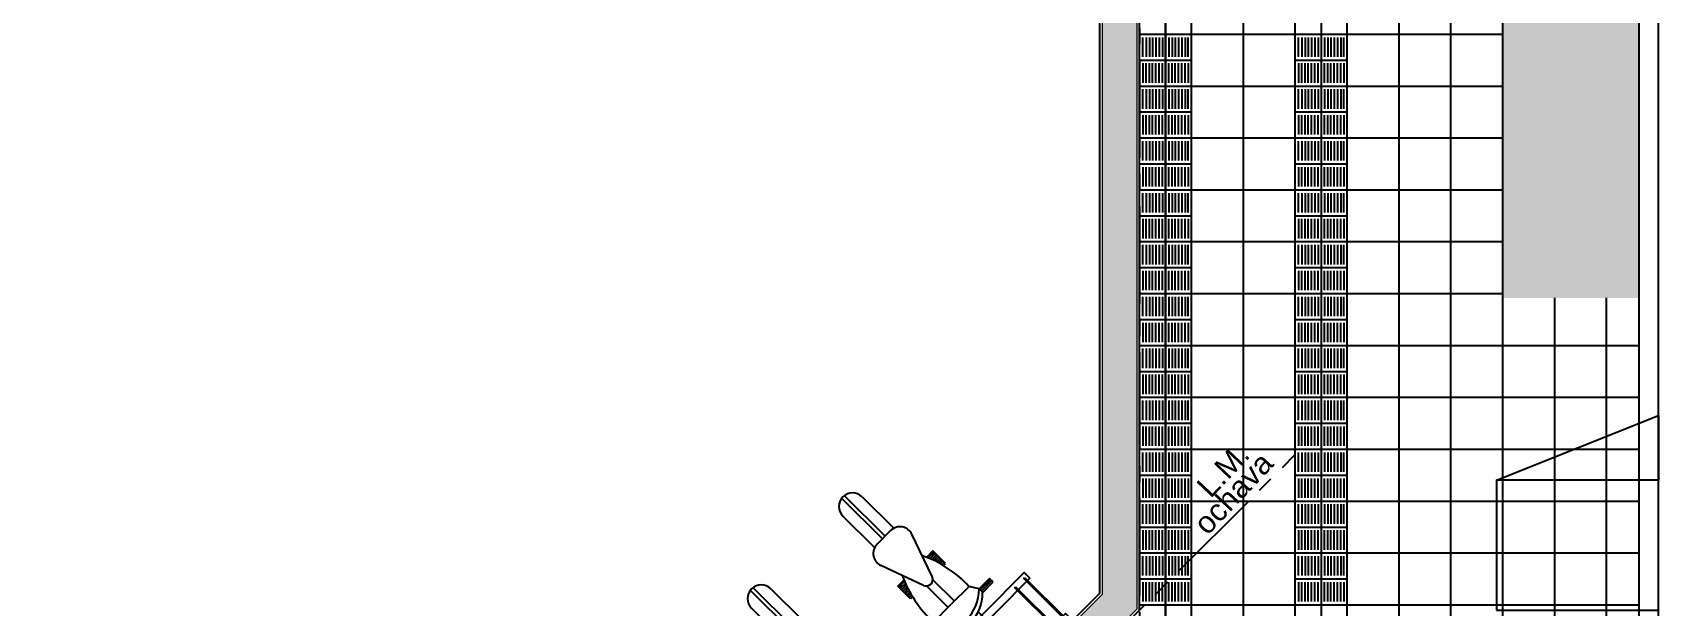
# Model space of a CAD drawing. Header units: inches. Extents: x -309 to 190, y -1585 to -1350.
# Drawn here: x -177.27 to -164.73, y -1415.14 to -1410.72 of the extents above; entities that cross this region are included whole.
import ezdxf
from ezdxf.lldxf.tags import DXFTag

# ---------------------------------------------------------------- set-up
doc = ezdxf.new("R2010")
doc.units = ezdxf.units.IN
doc.header["$MEASUREMENT"] = 0
doc.linetypes.add('CENTER2', pattern=[1.125, 0.75, -0.125, 0.125, -0.125])
doc.linetypes.add('HIDDEN', pattern=[0.375, 0.25, -0.125])
doc.layers.get('0').update_dxf_attribs({"color": 9, "linetype": 'CONTINUOUS'})
for name, color, linetype in [('02', 9, 'CONTINUOUS'), ('CIEGOS', 9, 'CONTINUOUS'), ('CO-EQUIPAMIENTO 2', 9, 'CONTINUOUS'), ('DET', 9, 'CONTINUOUS'), ('EQUIP', 9, 'CONTINUOUS'), ('lm', 9, 'HIDDEN'), ('NO VIDENTES', 9, 'CONTINUOUS'), ('PROY', 9, 'HIDDEN2'), ('REVOQUE', 9, 'CONTINUOUS'), ('V2', 9, 'CONTINUOUS')]:
    doc.layers.add(name, color=color, linetype=linetype)
doc.layers.add('MURO 27', color=9, linetype='CONTINUOUS', lineweight=9)
doc.styles.get("Standard").update_dxf_attribs({"font": 'arial.ttf'})
tags = doc.linetypes.add('HIDDEN2', pattern=[0.1875, 0.125, -0.0625]).pattern_tags.tags
tags[6:7] = [DXFTag(74, 4), DXFTag(75, 0), DXFTag(340, '0'), DXFTag(46, 1.0), DXFTag(50, 0.0), DXFTag(44, 0.0), DXFTag(45, 0.0)]
tags[4:5] = [DXFTag(74, 4), DXFTag(75, 0), DXFTag(340, '0'), DXFTag(46, 1.0), DXFTag(50, 0.0), DXFTag(44, 0.0), DXFTag(45, 0.0)]

# ---------------------------------------------------------------- blocks, each defined once
blk = doc.blocks.new('sdf')
for points in [[(0, 5.15), (0, 0), (0.063, 0), (0.063, 5.15)], [(0.45, 5.15), (0.45, 0), (0.513, 0), (0.513, 5.15)]]:
    blk.add_lwpolyline(points, close=True)
for points in [[(0.0315, 5.125), (0.4815, 5.125), (0.4815, 5.135), (0.0315, 5.135), (0.0315, 5.125)], [(0.0315, 5.025), (0.4815, 5.025), (0.4815, 5.035), (0.0315, 5.035), (0.0315, 5.025)], [(0.0315, 4.625), (0.4815, 4.625), (0.4815, 4.635), (0.0315, 4.635), (0.0315, 4.625)], [(0.0315, 4.525), (0.4815, 4.525), (0.4815, 4.535), (0.0315, 4.535), (0.0315, 4.525)], [(0.0315, 4.125), (0.4815, 4.125), (0.4815, 4.135), (0.0315, 4.135), (0.0315, 4.125)], [(0.0315, 4.025), (0.4815, 4.025), (0.4815, 4.035), (0.0315, 4.035), (0.0315, 4.025)], [(0.0315, 3.625), (0.4815, 3.625), (0.4815, 3.635), (0.0315, 3.635), (0.0315, 3.625)], [(0.0315, 3.525), (0.4815, 3.525), (0.4815, 3.535), (0.0315, 3.535), (0.0315, 3.525)], [(0.0315, 3.125), (0.4815, 3.125), (0.4815, 3.135), (0.0315, 3.135), (0.0315, 3.125)], [(0.0315, 3.025), (0.4815, 3.025), (0.4815, 3.035), (0.0315, 3.035), (0.0315, 3.025)], [(0.0315, 2.625), (0.4815, 2.625), (0.4815, 2.635), (0.0315, 2.635), (0.0315, 2.625)], [(0.0315, 2.525), (0.4815, 2.525), (0.4815, 2.535), (0.0315, 2.535), (0.0315, 2.525)], [(0.0315, 2.125), (0.4815, 2.125), (0.4815, 2.135), (0.0315, 2.135), (0.0315, 2.125)], [(0.0315, 2.025), (0.4815, 2.025), (0.4815, 2.035), (0.0315, 2.035), (0.0315, 2.025)], [(0.0315, 1.625), (0.4815, 1.625), (0.4815, 1.635), (0.0315, 1.635), (0.0315, 1.625)], [(0.0315, 1.525), (0.4815, 1.525), (0.4815, 1.535), (0.0315, 1.535), (0.0315, 1.525)], [(0.0315, 1.125), (0.4815, 1.125), (0.4815, 1.135), (0.0315, 1.135), (0.0315, 1.125)], [(0.0315, 1.025), (0.4815, 1.025), (0.4815, 1.035), (0.0315, 1.035), (0.0315, 1.025)], [(0.0315, 0.625), (0.4815, 0.625), (0.4815, 0.635), (0.0315, 0.635), (0.0315, 0.625)], [(0.0315, 0.525), (0.4815, 0.525), (0.4815, 0.535), (0.0315, 0.535), (0.0315, 0.525)], [(0.0315, 0.125), (0.4815, 0.125), (0.4815, 0.135), (0.0315, 0.135), (0.0315, 0.125)], [(0.0315, 0.025), (0.4815, 0.025), (0.4815, 0.035), (0.0315, 0.035), (0.0315, 0.025)]]:
    blk.add_lwpolyline(points)
blk = doc.blocks.new('Z$W@#21408')
for p, q in [((0.738, -0.23), (0.738, 0.163)), ((0.766, -0.23), (0.766, 0.163)), ((0.647, -0.247), (0.647, 0.058)), ((0.857, -0.247), (0.857, 0.058)), ((0.402, -0.327), (0.402, -0.366)), ((0.517, -0.327), (0.402, -0.327)), ((0.517, -0.341), (0.402, -0.341)), ((0.517, -0.355), (0.402, -0.355)), ((0.402, -0.366), (0.517, -0.366)), ((0.517, -0.327), (0.517, -0.366)), ((0.517, -0.366), (0.557, -0.435)), ((0.986, -0.366), (0.947, -0.435)), ((0.986, -0.327), (1.102, -0.327)), ((0.986, -0.327), (0.986, -0.366)), ((0.986, -0.341), (1.102, -0.341)), ((0.986, -0.355), (1.102, -0.355)), ((1.102, -0.366), (0.986, -0.366)), ((1.102, -0.327), (1.102, -0.366)), ((0.557, -0.435), (0.752, -0.435)), ((0.718, -0.671), (0.718, -0.435)), ((0.947, -0.435), (0.752, -0.435)), ((0.786, -0.671), (0.786, -0.435)), ((0.582, -0.688), (0.56, -0.688)), ((0.56, -0.688), (0.56, -0.826)), ((0.585, -0.702), (0.56, -0.702)), ((0.589, -0.716), (0.56, -0.716)), ((0.593, -0.73), (0.56, -0.73)), ((0.597, -0.744), (0.56, -0.744)), ((0.704, -0.691), (0.582, -1.031)), ((0.8, -0.691), (0.922, -1.031)), ((0.906, -0.744), (0.944, -0.744)), ((0.911, -0.73), (0.944, -0.73)), ((0.915, -0.716), (0.944, -0.716)), ((0.918, -0.702), (0.944, -0.702)), ((0.922, -0.688), (0.944, -0.688)), ((0.944, -0.688), (0.944, -0.826)), ((0.602, -0.758), (0.56, -0.758)), ((0.607, -0.772), (0.56, -0.772)), ((0.612, -0.786), (0.56, -0.786)), ((0.617, -0.8), (0.56, -0.8)), ((0.623, -0.814), (0.56, -0.814)), ((0.56, -0.826), (0.627, -0.826)), ((0.944, -0.826), (0.876, -0.826)), ((0.881, -0.814), (0.944, -0.814)), ((0.887, -0.8), (0.944, -0.8)), ((0.892, -0.786), (0.944, -0.786)), ((0.897, -0.772), (0.944, -0.772)), ((0.902, -0.758), (0.944, -0.758)), ((0.647, -1.507), (0.647, -1.167)), ((0.678, -1.167), (0.826, -1.167)), ((0.738, -1.167), (0.738, -1.612)), ((0.766, -1.167), (0.766, -1.612)), ((0.857, -1.507), (0.857, -1.167))]:
    blk.add_line(p, q)
for centre, radius, start, end in [((0.752, 0.058), 0.105, 0, 180), ((0.752, -0.562), 0.332, 45, 135), ((0.752, -0.601), 0.332, 45, 135), ((1.462, -0.474), 0.905, 177.5757, 205.3205), ((0.042, -0.474), 0.905, 334.6795, 2.4243), ((0.752, -0.708), 0.0508, 19.7302, 160.2698), ((0.678, -1.065), 0.102, 160.2698, 270), ((0.826, -1.065), 0.102, 270, 19.7302), ((0.752, -1.507), 0.105, 180, 0)]:
    blk.add_arc(centre, radius, start, end)

msp = doc.modelspace()

# ---------------------------------------------------------------- hatches: boundary and pattern name
at = {"layer": 'DET'}
h = msp.add_hatch(dxfattribs=at)
h.set_pattern_fill('AR-CONC', color=256, scale=0.04, style=0)
h.set_pattern_definition([(50, (-11.26744, -1582.76688), (0.28690407, -0.02510085), [0.03, -0.33]), (355, (-11.26744, -1582.76688), (-0.05550053, 0.30087685), [0.024, -0.264]), (100.45144, (-11.24353, -1582.76897), (0.23140354, 0.275776), [0.02549608, -0.28045684]), (46.1842, (-11.26744, -1582.68688), (0.42689653, -0.0662077), [0.045, -0.495]), (96.63564, (-11.23186, -1582.6924), (0.3738648, 0.38964744), [0.0382441, -0.4206855]), (351.18416, (-11.26744, -1582.6869), (0.3738648, 0.3896474), [0.036, -0.396]), (21, (-11.22744, -1582.70688), (0.23876282, -0.16104756), [0.03, -0.33]), (326, (-11.22744, -1582.70688), (0.09732613, 0.29006), [0.024, -0.264]), (71.45144, (-11.20754, -1582.7203), (0.33608895, 0.12901246), [0.02549608, -0.28045684]), (37.5, (-11.26744, -1582.76688), (0.00486394, 0.13315754), [0, -0.2608, 0, -0.268, 0, -0.265]), (7.5, (-11.26744, -1582.76688), (0.105227815, 0.157764685), [0, -0.1528, 0, -0.2548, 0, -0.101]), (327.5, (-11.35664, -1582.76688), (0.213528974, -0.00902195), [0, -0.1, 0, -0.312, 0, -0.414]), (317.5, (-11.39664, -1582.76688), (0.23327447, 0.040042), [0, -0.13, 0, -0.2072, 0, -0.294])])
h.paths.add_polyline_path([(-165.932, -1399.928), (-165.932, -1412.762), (-164.882, -1412.762), (-164.882, -1399.928)])
at = {"layer": 'MURO 27'}
h = msp.add_hatch(color=256, dxfattribs=at)
h.paths.add_polyline_path([(-181.102, -1382.589), (-172.966, -1385.05), (-169.022, -1390.365), (-169.022, -1399.02), (-168.752, -1399.02), (-168.752, -1390.275), (-172.803, -1384.817), (-181.289, -1382.251), (-181.372, -1382.525), (-181.372, -1384.842), (-184.212, -1384.842), (-184.212, -1385.112), (-181.102, -1385.112)])
h.paths.add_polyline_path([(-168.752, -1404.06), (-169.022, -1404.06), (-169.022, -1412.648), (-169.022, -1414.984), (-169.022, -1415.048), (-173.092, -1419.118), (-176.512, -1419.118), (-176.512, -1419.388), (-172.98, -1419.388), (-168.752, -1415.16)])

# ---------------------------------------------------------------- linework, layer by layer
at = {"layer": '02'}
msp.add_lwpolyline([(-164.732, -1413.668), (-164.732, -1414.168), (-165.982, -1414.168), (-164.732, -1413.668)], dxfattribs=at)
msp.add_lwpolyline([(-165.982, -1415.168), (-164.732, -1415.168), (-164.732, -1414.168), (-165.982, -1414.168)], close=True, dxfattribs=at)
at = {"layer": 'CIEGOS'}
for points in [[(-167.132, -1415.832), (-167.132, -1389.739)], [(-167.532, -1415.666), (-167.532, -1389.871)], [(-168.332, -1415.334), (-168.332, -1390.136)], [(-168.732, -1415.168), (-168.732, -1390.269)]]:
    msp.add_lwpolyline(points, dxfattribs=at)
at = {"layer": 'DET'}
for points in [[(-165.932, -1416.329), (-165.932, -1389.343)], [(-166.332, -1416.163), (-166.332, -1389.475)], [(-166.732, -1415.998), (-166.732, -1389.607)], [(-167.332, -1389.805), (-167.332, -1415.749)], [(-167.932, -1415.5), (-167.932, -1390.004)], [(-168.532, -1390.202), (-168.532, -1415.251)], [(-168.532, -1415.251), (-168.532, -1390.269)], [(-168.732, -1410.728), (-165.932, -1410.728)], [(-168.732, -1410.928), (-168.332, -1410.928)], [(-167.532, -1410.928), (-167.132, -1410.928)], [(-168.732, -1411.128), (-165.932, -1411.128)], [(-168.732, -1411.328), (-168.332, -1411.328)], [(-167.532, -1411.328), (-167.132, -1411.328)], [(-168.732, -1411.528), (-165.932, -1411.528)], [(-168.732, -1411.728), (-168.332, -1411.728)], [(-167.532, -1411.728), (-167.132, -1411.728)], [(-168.732, -1411.928), (-165.932, -1411.928)], [(-168.732, -1412.128), (-168.332, -1412.128)], [(-167.532, -1412.128), (-167.132, -1412.128)], [(-168.732, -1412.328), (-165.932, -1412.328)], [(-168.732, -1412.528), (-168.332, -1412.528)], [(-167.532, -1412.528), (-167.132, -1412.528)], [(-168.732, -1412.728), (-165.932, -1412.728)], [(-165.532, -1416.495), (-165.532, -1412.762)], [(-165.132, -1416.661), (-165.132, -1412.762)], [(-168.732, -1412.928), (-168.332, -1412.928)], [(-167.532, -1412.928), (-167.132, -1412.928)], [(-168.732, -1413.128), (-164.882, -1413.128)], [(-168.732, -1413.328), (-168.332, -1413.328)], [(-167.532, -1413.328), (-167.132, -1413.328)], [(-168.732, -1413.528), (-164.882, -1413.528)], [(-168.732, -1413.728), (-168.332, -1413.728)], [(-167.532, -1413.728), (-167.132, -1413.728)], [(-168.732, -1413.928), (-164.882, -1413.928)], [(-168.732, -1414.128), (-168.332, -1414.128)], [(-167.532, -1414.128), (-167.132, -1414.128)], [(-168.732, -1414.328), (-164.882, -1414.328)], [(-168.732, -1414.528), (-168.332, -1414.528)], [(-167.532, -1414.528), (-167.132, -1414.528)], [(-168.732, -1414.728), (-164.882, -1414.728)], [(-168.732, -1414.928), (-168.332, -1414.928)], [(-167.532, -1414.928), (-167.132, -1414.928)], [(-168.732, -1415.128), (-164.882, -1415.128)]]:
    msp.add_lwpolyline(points, dxfattribs=at)
at = {"layer": 'lm', "linetype": 'CENTER2'}
for p, q in [((-168.732, -1388.431), (-168.732, -1417.014)), ((-168.732, -1388.431), (-168.732, -1417.014)), ((-173.995, -1420.432), (-167.538, -1413.975)), ((-173.995, -1420.432), (-167.538, -1413.975))]:
    msp.add_line(p, q, dxfattribs=at)
at = {"layer": 'MURO 27'}
msp.add_lwpolyline([(-168.752, -1404.06), (-169.022, -1404.06), (-169.022, -1412.648), (-169.022, -1414.984), (-169.022, -1415.048), (-173.092, -1419.118), (-176.512, -1419.118), (-176.512, -1419.388), (-172.98, -1419.388), (-168.752, -1415.16)], close=True, dxfattribs=at)
at = {"layer": 'NO VIDENTES'}
for p, q in [((-168.707, -1410.903), (-168.707, -1410.753)), ((-168.682, -1410.753), (-168.682, -1410.903)), ((-168.657, -1410.753), (-168.657, -1410.903)), ((-168.632, -1410.753), (-168.632, -1410.903)), ((-168.607, -1410.753), (-168.607, -1410.903)), ((-168.582, -1410.753), (-168.582, -1410.903)), ((-168.557, -1410.753), (-168.557, -1410.903)), ((-168.507, -1410.753), (-168.507, -1410.903)), ((-168.482, -1410.753), (-168.482, -1410.903)), ((-168.457, -1410.753), (-168.457, -1410.903)), ((-168.432, -1410.753), (-168.432, -1410.903)), ((-168.407, -1410.753), (-168.407, -1410.903)), ((-168.382, -1410.753), (-168.382, -1410.903)), ((-168.357, -1410.903), (-168.357, -1410.753)), ((-167.507, -1410.903), (-167.507, -1410.753)), ((-167.482, -1410.753), (-167.482, -1410.903)), ((-167.457, -1410.753), (-167.457, -1410.903)), ((-167.432, -1410.753), (-167.432, -1410.903)), ((-167.407, -1410.753), (-167.407, -1410.903)), ((-167.382, -1410.753), (-167.382, -1410.903)), ((-167.357, -1410.753), (-167.357, -1410.903)), ((-167.307, -1410.753), (-167.307, -1410.903)), ((-167.282, -1410.753), (-167.282, -1410.903)), ((-167.257, -1410.753), (-167.257, -1410.903)), ((-167.232, -1410.753), (-167.232, -1410.903)), ((-167.207, -1410.753), (-167.207, -1410.903)), ((-167.182, -1410.753), (-167.182, -1410.903)), ((-167.157, -1410.903), (-167.157, -1410.753)), ((-168.707, -1410.953), (-168.707, -1411.103)), ((-168.682, -1411.103), (-168.682, -1410.953)), ((-168.657, -1411.103), (-168.657, -1410.953)), ((-168.632, -1411.103), (-168.632, -1410.953)), ((-168.607, -1411.103), (-168.607, -1410.953)), ((-168.582, -1411.103), (-168.582, -1410.953)), ((-168.557, -1411.103), (-168.557, -1410.953)), ((-168.507, -1411.103), (-168.507, -1410.953)), ((-168.482, -1411.103), (-168.482, -1410.953)), ((-168.457, -1411.103), (-168.457, -1410.953)), ((-168.432, -1411.103), (-168.432, -1410.953)), ((-168.407, -1411.103), (-168.407, -1410.953)), ((-168.382, -1411.103), (-168.382, -1410.953)), ((-168.357, -1410.953), (-168.357, -1411.103)), ((-167.507, -1410.953), (-167.507, -1411.103)), ((-167.482, -1411.103), (-167.482, -1410.953)), ((-167.457, -1411.103), (-167.457, -1410.953)), ((-167.432, -1411.103), (-167.432, -1410.953)), ((-167.407, -1411.103), (-167.407, -1410.953)), ((-167.382, -1411.103), (-167.382, -1410.953)), ((-167.357, -1411.103), (-167.357, -1410.953)), ((-167.307, -1411.103), (-167.307, -1410.953)), ((-167.282, -1411.103), (-167.282, -1410.953)), ((-167.257, -1411.103), (-167.257, -1410.953)), ((-167.232, -1411.103), (-167.232, -1410.953)), ((-167.207, -1411.103), (-167.207, -1410.953)), ((-167.182, -1411.103), (-167.182, -1410.953)), ((-167.157, -1410.953), (-167.157, -1411.103)), ((-168.707, -1411.303), (-168.707, -1411.153)), ((-168.682, -1411.153), (-168.682, -1411.303)), ((-168.657, -1411.153), (-168.657, -1411.303)), ((-168.632, -1411.153), (-168.632, -1411.303)), ((-168.607, -1411.153), (-168.607, -1411.303)), ((-168.582, -1411.153), (-168.582, -1411.303)), ((-168.557, -1411.153), (-168.557, -1411.303)), ((-168.507, -1411.153), (-168.507, -1411.303)), ((-168.482, -1411.153), (-168.482, -1411.303)), ((-168.457, -1411.153), (-168.457, -1411.303)), ((-168.432, -1411.153), (-168.432, -1411.303)), ((-168.407, -1411.153), (-168.407, -1411.303)), ((-168.382, -1411.153), (-168.382, -1411.303)), ((-168.357, -1411.303), (-168.357, -1411.153)), ((-167.507, -1411.303), (-167.507, -1411.153)), ((-167.482, -1411.153), (-167.482, -1411.303)), ((-167.457, -1411.153), (-167.457, -1411.303)), ((-167.432, -1411.153), (-167.432, -1411.303)), ((-167.407, -1411.153), (-167.407, -1411.303)), ((-167.382, -1411.153), (-167.382, -1411.303)), ((-167.357, -1411.153), (-167.357, -1411.303)), ((-167.307, -1411.153), (-167.307, -1411.303)), ((-167.282, -1411.153), (-167.282, -1411.303)), ((-167.257, -1411.153), (-167.257, -1411.303)), ((-167.232, -1411.153), (-167.232, -1411.303)), ((-167.207, -1411.153), (-167.207, -1411.303)), ((-167.182, -1411.153), (-167.182, -1411.303)), ((-167.157, -1411.303), (-167.157, -1411.153)), ((-168.707, -1411.353), (-168.707, -1411.503)), ((-168.682, -1411.503), (-168.682, -1411.353)), ((-168.657, -1411.503), (-168.657, -1411.353)), ((-168.632, -1411.503), (-168.632, -1411.353)), ((-168.607, -1411.503), (-168.607, -1411.353)), ((-168.582, -1411.503), (-168.582, -1411.353)), ((-168.557, -1411.503), (-168.557, -1411.353)), ((-168.507, -1411.503), (-168.507, -1411.353)), ((-168.482, -1411.503), (-168.482, -1411.353)), ((-168.457, -1411.503), (-168.457, -1411.353)), ((-168.432, -1411.503), (-168.432, -1411.353)), ((-168.407, -1411.503), (-168.407, -1411.353)), ((-168.382, -1411.503), (-168.382, -1411.353)), ((-168.357, -1411.353), (-168.357, -1411.503)), ((-167.507, -1411.353), (-167.507, -1411.503)), ((-167.482, -1411.503), (-167.482, -1411.353)), ((-167.457, -1411.503), (-167.457, -1411.353)), ((-167.432, -1411.503), (-167.432, -1411.353)), ((-167.407, -1411.503), (-167.407, -1411.353)), ((-167.382, -1411.503), (-167.382, -1411.353)), ((-167.357, -1411.503), (-167.357, -1411.353)), ((-167.307, -1411.503), (-167.307, -1411.353)), ((-167.282, -1411.503), (-167.282, -1411.353)), ((-167.257, -1411.503), (-167.257, -1411.353)), ((-167.232, -1411.503), (-167.232, -1411.353)), ((-167.207, -1411.503), (-167.207, -1411.353)), ((-167.182, -1411.503), (-167.182, -1411.353)), ((-167.157, -1411.353), (-167.157, -1411.503)), ((-168.707, -1411.703), (-168.707, -1411.553)), ((-168.682, -1411.553), (-168.682, -1411.703)), ((-168.657, -1411.553), (-168.657, -1411.703)), ((-168.632, -1411.553), (-168.632, -1411.703)), ((-168.607, -1411.553), (-168.607, -1411.703)), ((-168.582, -1411.553), (-168.582, -1411.703)), ((-168.557, -1411.553), (-168.557, -1411.703)), ((-168.507, -1411.553), (-168.507, -1411.703)), ((-168.482, -1411.553), (-168.482, -1411.703)), ((-168.457, -1411.553), (-168.457, -1411.703)), ((-168.432, -1411.553), (-168.432, -1411.703)), ((-168.407, -1411.553), (-168.407, -1411.703)), ((-168.382, -1411.553), (-168.382, -1411.703)), ((-168.357, -1411.703), (-168.357, -1411.553)), ((-167.507, -1411.703), (-167.507, -1411.553)), ((-167.482, -1411.553), (-167.482, -1411.703)), ((-167.457, -1411.553), (-167.457, -1411.703)), ((-167.432, -1411.553), (-167.432, -1411.703)), ((-167.407, -1411.553), (-167.407, -1411.703)), ((-167.382, -1411.553), (-167.382, -1411.703)), ((-167.357, -1411.553), (-167.357, -1411.703)), ((-167.307, -1411.553), (-167.307, -1411.703)), ((-167.282, -1411.553), (-167.282, -1411.703)), ((-167.257, -1411.553), (-167.257, -1411.703)), ((-167.232, -1411.553), (-167.232, -1411.703)), ((-167.207, -1411.553), (-167.207, -1411.703)), ((-167.182, -1411.553), (-167.182, -1411.703)), ((-167.157, -1411.703), (-167.157, -1411.553)), ((-168.707, -1411.753), (-168.707, -1411.903)), ((-168.682, -1411.903), (-168.682, -1411.753)), ((-168.657, -1411.903), (-168.657, -1411.753)), ((-168.632, -1411.903), (-168.632, -1411.753)), ((-168.607, -1411.903), (-168.607, -1411.753)), ((-168.582, -1411.903), (-168.582, -1411.753)), ((-168.557, -1411.903), (-168.557, -1411.753)), ((-168.507, -1411.903), (-168.507, -1411.753)), ((-168.482, -1411.903), (-168.482, -1411.753)), ((-168.457, -1411.903), (-168.457, -1411.753)), ((-168.432, -1411.903), (-168.432, -1411.753)), ((-168.407, -1411.903), (-168.407, -1411.753)), ((-168.382, -1411.903), (-168.382, -1411.753)), ((-168.357, -1411.753), (-168.357, -1411.903)), ((-167.507, -1411.753), (-167.507, -1411.903)), ((-167.482, -1411.903), (-167.482, -1411.753)), ((-167.457, -1411.903), (-167.457, -1411.753)), ((-167.432, -1411.903), (-167.432, -1411.753)), ((-167.407, -1411.903), (-167.407, -1411.753)), ((-167.382, -1411.903), (-167.382, -1411.753)), ((-167.357, -1411.903), (-167.357, -1411.753)), ((-167.307, -1411.903), (-167.307, -1411.753)), ((-167.282, -1411.903), (-167.282, -1411.753)), ((-167.257, -1411.903), (-167.257, -1411.753)), ((-167.232, -1411.903), (-167.232, -1411.753)), ((-167.207, -1411.903), (-167.207, -1411.753)), ((-167.182, -1411.903), (-167.182, -1411.753)), ((-167.157, -1411.753), (-167.157, -1411.903)), ((-168.707, -1412.103), (-168.707, -1411.953)), ((-168.682, -1411.953), (-168.682, -1412.103)), ((-168.657, -1411.953), (-168.657, -1412.103)), ((-168.632, -1411.953), (-168.632, -1412.103)), ((-168.607, -1411.953), (-168.607, -1412.103)), ((-168.582, -1411.953), (-168.582, -1412.103)), ((-168.557, -1411.953), (-168.557, -1412.103)), ((-168.507, -1411.953), (-168.507, -1412.103)), ((-168.482, -1411.953), (-168.482, -1412.103)), ((-168.457, -1411.953), (-168.457, -1412.103)), ((-168.432, -1411.953), (-168.432, -1412.103)), ((-168.407, -1411.953), (-168.407, -1412.103)), ((-168.382, -1411.953), (-168.382, -1412.103)), ((-168.357, -1412.103), (-168.357, -1411.953)), ((-167.507, -1412.103), (-167.507, -1411.953)), ((-167.482, -1411.953), (-167.482, -1412.103)), ((-167.457, -1411.953), (-167.457, -1412.103)), ((-167.432, -1411.953), (-167.432, -1412.103)), ((-167.407, -1411.953), (-167.407, -1412.103)), ((-167.382, -1411.953), (-167.382, -1412.103)), ((-167.357, -1411.953), (-167.357, -1412.103)), ((-167.307, -1411.953), (-167.307, -1412.103)), ((-167.282, -1411.953), (-167.282, -1412.103)), ((-167.257, -1411.953), (-167.257, -1412.103)), ((-167.232, -1411.953), (-167.232, -1412.103)), ((-167.207, -1411.953), (-167.207, -1412.103)), ((-167.182, -1411.953), (-167.182, -1412.103)), ((-167.157, -1412.103), (-167.157, -1411.953)), ((-168.707, -1412.153), (-168.707, -1412.303)), ((-168.682, -1412.303), (-168.682, -1412.153)), ((-168.657, -1412.303), (-168.657, -1412.153)), ((-168.632, -1412.303), (-168.632, -1412.153)), ((-168.607, -1412.303), (-168.607, -1412.153)), ((-168.582, -1412.303), (-168.582, -1412.153)), ((-168.557, -1412.303), (-168.557, -1412.153)), ((-168.507, -1412.303), (-168.507, -1412.153)), ((-168.482, -1412.303), (-168.482, -1412.153)), ((-168.457, -1412.303), (-168.457, -1412.153)), ((-168.432, -1412.303), (-168.432, -1412.153)), ((-168.407, -1412.303), (-168.407, -1412.153)), ((-168.382, -1412.303), (-168.382, -1412.153)), ((-168.357, -1412.153), (-168.357, -1412.303)), ((-167.507, -1412.153), (-167.507, -1412.303)), ((-167.482, -1412.303), (-167.482, -1412.153)), ((-167.457, -1412.303), (-167.457, -1412.153)), ((-167.432, -1412.303), (-167.432, -1412.153)), ((-167.407, -1412.303), (-167.407, -1412.153)), ((-167.382, -1412.303), (-167.382, -1412.153)), ((-167.357, -1412.303), (-167.357, -1412.153)), ((-167.307, -1412.303), (-167.307, -1412.153)), ((-167.282, -1412.303), (-167.282, -1412.153)), ((-167.257, -1412.303), (-167.257, -1412.153)), ((-167.232, -1412.303), (-167.232, -1412.153)), ((-167.207, -1412.303), (-167.207, -1412.153)), ((-167.182, -1412.303), (-167.182, -1412.153)), ((-167.157, -1412.153), (-167.157, -1412.303)), ((-168.707, -1412.503), (-168.707, -1412.353)), ((-168.682, -1412.353), (-168.682, -1412.503)), ((-168.657, -1412.353), (-168.657, -1412.503)), ((-168.632, -1412.353), (-168.632, -1412.503)), ((-168.607, -1412.353), (-168.607, -1412.503)), ((-168.582, -1412.353), (-168.582, -1412.503)), ((-168.557, -1412.353), (-168.557, -1412.503)), ((-168.507, -1412.353), (-168.507, -1412.503)), ((-168.482, -1412.353), (-168.482, -1412.503)), ((-168.457, -1412.353), (-168.457, -1412.503)), ((-168.432, -1412.353), (-168.432, -1412.503)), ((-168.407, -1412.353), (-168.407, -1412.503)), ((-168.382, -1412.353), (-168.382, -1412.503)), ((-168.357, -1412.503), (-168.357, -1412.353)), ((-167.507, -1412.503), (-167.507, -1412.353)), ((-167.482, -1412.353), (-167.482, -1412.503)), ((-167.457, -1412.353), (-167.457, -1412.503)), ((-167.432, -1412.353), (-167.432, -1412.503)), ((-167.407, -1412.353), (-167.407, -1412.503)), ((-167.382, -1412.353), (-167.382, -1412.503)), ((-167.357, -1412.353), (-167.357, -1412.503)), ((-167.307, -1412.353), (-167.307, -1412.503)), ((-167.282, -1412.353), (-167.282, -1412.503)), ((-167.257, -1412.353), (-167.257, -1412.503)), ((-167.232, -1412.353), (-167.232, -1412.503)), ((-167.207, -1412.353), (-167.207, -1412.503)), ((-167.182, -1412.353), (-167.182, -1412.503)), ((-167.157, -1412.503), (-167.157, -1412.353)), ((-168.707, -1412.553), (-168.707, -1412.703)), ((-168.682, -1412.703), (-168.682, -1412.553)), ((-168.657, -1412.703), (-168.657, -1412.553)), ((-168.632, -1412.703), (-168.632, -1412.553)), ((-168.607, -1412.703), (-168.607, -1412.553)), ((-168.582, -1412.703), (-168.582, -1412.553)), ((-168.557, -1412.703), (-168.557, -1412.553)), ((-168.507, -1412.703), (-168.507, -1412.553)), ((-168.482, -1412.703), (-168.482, -1412.553)), ((-168.457, -1412.703), (-168.457, -1412.553)), ((-168.432, -1412.703), (-168.432, -1412.553)), ((-168.407, -1412.703), (-168.407, -1412.553)), ((-168.382, -1412.703), (-168.382, -1412.553)), ((-168.357, -1412.553), (-168.357, -1412.703)), ((-167.507, -1412.553), (-167.507, -1412.703)), ((-167.482, -1412.703), (-167.482, -1412.553)), ((-167.457, -1412.703), (-167.457, -1412.553)), ((-167.432, -1412.703), (-167.432, -1412.553)), ((-167.407, -1412.703), (-167.407, -1412.553)), ((-167.382, -1412.703), (-167.382, -1412.553)), ((-167.357, -1412.703), (-167.357, -1412.553)), ((-167.307, -1412.703), (-167.307, -1412.553)), ((-167.282, -1412.703), (-167.282, -1412.553)), ((-167.257, -1412.703), (-167.257, -1412.553)), ((-167.232, -1412.703), (-167.232, -1412.553)), ((-167.207, -1412.703), (-167.207, -1412.553)), ((-167.182, -1412.703), (-167.182, -1412.553)), ((-167.157, -1412.553), (-167.157, -1412.703)), ((-168.707, -1412.903), (-168.707, -1412.753)), ((-168.682, -1412.753), (-168.682, -1412.903)), ((-168.657, -1412.753), (-168.657, -1412.903)), ((-168.632, -1412.753), (-168.632, -1412.903)), ((-168.607, -1412.753), (-168.607, -1412.903)), ((-168.582, -1412.753), (-168.582, -1412.903)), ((-168.557, -1412.753), (-168.557, -1412.903)), ((-168.507, -1412.753), (-168.507, -1412.903)), ((-168.482, -1412.753), (-168.482, -1412.903)), ((-168.457, -1412.753), (-168.457, -1412.903)), ((-168.432, -1412.753), (-168.432, -1412.903)), ((-168.407, -1412.753), (-168.407, -1412.903)), ((-168.382, -1412.753), (-168.382, -1412.903)), ((-168.357, -1412.903), (-168.357, -1412.753)), ((-167.507, -1412.903), (-167.507, -1412.753)), ((-167.482, -1412.753), (-167.482, -1412.903)), ((-167.457, -1412.753), (-167.457, -1412.903)), ((-167.432, -1412.753), (-167.432, -1412.903)), ((-167.407, -1412.753), (-167.407, -1412.903)), ((-167.382, -1412.753), (-167.382, -1412.903)), ((-167.357, -1412.753), (-167.357, -1412.903)), ((-167.307, -1412.753), (-167.307, -1412.903)), ((-167.282, -1412.753), (-167.282, -1412.903)), ((-167.257, -1412.753), (-167.257, -1412.903)), ((-167.232, -1412.753), (-167.232, -1412.903)), ((-167.207, -1412.753), (-167.207, -1412.903)), ((-167.182, -1412.753), (-167.182, -1412.903)), ((-167.157, -1412.903), (-167.157, -1412.753)), ((-168.707, -1412.953), (-168.707, -1413.103)), ((-168.682, -1413.103), (-168.682, -1412.953)), ((-168.657, -1413.103), (-168.657, -1412.953)), ((-168.632, -1413.103), (-168.632, -1412.953)), ((-168.607, -1413.103), (-168.607, -1412.953)), ((-168.582, -1413.103), (-168.582, -1412.953)), ((-168.557, -1413.103), (-168.557, -1412.953)), ((-168.507, -1413.103), (-168.507, -1412.953)), ((-168.482, -1413.103), (-168.482, -1412.953)), ((-168.457, -1413.103), (-168.457, -1412.953)), ((-168.432, -1413.103), (-168.432, -1412.953)), ((-168.407, -1413.103), (-168.407, -1412.953)), ((-168.382, -1413.103), (-168.382, -1412.953)), ((-168.357, -1412.953), (-168.357, -1413.103)), ((-167.507, -1412.953), (-167.507, -1413.103)), ((-167.482, -1413.103), (-167.482, -1412.953)), ((-167.457, -1413.103), (-167.457, -1412.953)), ((-167.432, -1413.103), (-167.432, -1412.953)), ((-167.407, -1413.103), (-167.407, -1412.953)), ((-167.382, -1413.103), (-167.382, -1412.953)), ((-167.357, -1413.103), (-167.357, -1412.953)), ((-167.307, -1413.103), (-167.307, -1412.953)), ((-167.282, -1413.103), (-167.282, -1412.953)), ((-167.257, -1413.103), (-167.257, -1412.953)), ((-167.232, -1413.103), (-167.232, -1412.953)), ((-167.207, -1413.103), (-167.207, -1412.953)), ((-167.182, -1413.103), (-167.182, -1412.953)), ((-167.157, -1412.953), (-167.157, -1413.103)), ((-168.707, -1413.303), (-168.707, -1413.153)), ((-168.682, -1413.153), (-168.682, -1413.303)), ((-168.657, -1413.153), (-168.657, -1413.303)), ((-168.632, -1413.153), (-168.632, -1413.303)), ((-168.607, -1413.153), (-168.607, -1413.303)), ((-168.582, -1413.153), (-168.582, -1413.303)), ((-168.557, -1413.153), (-168.557, -1413.303)), ((-168.507, -1413.153), (-168.507, -1413.303)), ((-168.482, -1413.153), (-168.482, -1413.303)), ((-168.457, -1413.153), (-168.457, -1413.303)), ((-168.432, -1413.153), (-168.432, -1413.303)), ((-168.407, -1413.153), (-168.407, -1413.303)), ((-168.382, -1413.153), (-168.382, -1413.303)), ((-168.357, -1413.303), (-168.357, -1413.153)), ((-167.507, -1413.303), (-167.507, -1413.153)), ((-167.482, -1413.153), (-167.482, -1413.303)), ((-167.457, -1413.153), (-167.457, -1413.303)), ((-167.432, -1413.153), (-167.432, -1413.303)), ((-167.407, -1413.153), (-167.407, -1413.303)), ((-167.382, -1413.153), (-167.382, -1413.303)), ((-167.357, -1413.153), (-167.357, -1413.303)), ((-167.307, -1413.153), (-167.307, -1413.303)), ((-167.282, -1413.153), (-167.282, -1413.303)), ((-167.257, -1413.153), (-167.257, -1413.303)), ((-167.232, -1413.153), (-167.232, -1413.303)), ((-167.207, -1413.153), (-167.207, -1413.303)), ((-167.182, -1413.153), (-167.182, -1413.303)), ((-167.157, -1413.303), (-167.157, -1413.153)), ((-168.707, -1413.353), (-168.707, -1413.503)), ((-168.682, -1413.503), (-168.682, -1413.353)), ((-168.657, -1413.503), (-168.657, -1413.353)), ((-168.632, -1413.503), (-168.632, -1413.353)), ((-168.607, -1413.503), (-168.607, -1413.353)), ((-168.582, -1413.503), (-168.582, -1413.353)), ((-168.557, -1413.503), (-168.557, -1413.353)), ((-168.507, -1413.503), (-168.507, -1413.353)), ((-168.482, -1413.503), (-168.482, -1413.353)), ((-168.457, -1413.503), (-168.457, -1413.353)), ((-168.432, -1413.503), (-168.432, -1413.353)), ((-168.407, -1413.503), (-168.407, -1413.353)), ((-168.382, -1413.503), (-168.382, -1413.353)), ((-168.357, -1413.353), (-168.357, -1413.503)), ((-167.507, -1413.353), (-167.507, -1413.503)), ((-167.482, -1413.503), (-167.482, -1413.353)), ((-167.457, -1413.503), (-167.457, -1413.353)), ((-167.432, -1413.503), (-167.432, -1413.353)), ((-167.407, -1413.503), (-167.407, -1413.353)), ((-167.382, -1413.503), (-167.382, -1413.353)), ((-167.357, -1413.503), (-167.357, -1413.353)), ((-167.307, -1413.503), (-167.307, -1413.353)), ((-167.282, -1413.503), (-167.282, -1413.353)), ((-167.257, -1413.503), (-167.257, -1413.353)), ((-167.232, -1413.503), (-167.232, -1413.353)), ((-167.207, -1413.503), (-167.207, -1413.353)), ((-167.182, -1413.503), (-167.182, -1413.353)), ((-167.157, -1413.353), (-167.157, -1413.503)), ((-168.707, -1413.703), (-168.707, -1413.553)), ((-168.682, -1413.553), (-168.682, -1413.703)), ((-168.657, -1413.553), (-168.657, -1413.703)), ((-168.632, -1413.553), (-168.632, -1413.703)), ((-168.607, -1413.553), (-168.607, -1413.703)), ((-168.582, -1413.553), (-168.582, -1413.703)), ((-168.557, -1413.553), (-168.557, -1413.703)), ((-168.507, -1413.553), (-168.507, -1413.703)), ((-168.482, -1413.553), (-168.482, -1413.703)), ((-168.457, -1413.553), (-168.457, -1413.703)), ((-168.432, -1413.553), (-168.432, -1413.703)), ((-168.407, -1413.553), (-168.407, -1413.703)), ((-168.382, -1413.553), (-168.382, -1413.703)), ((-168.357, -1413.703), (-168.357, -1413.553)), ((-167.507, -1413.703), (-167.507, -1413.553)), ((-167.482, -1413.553), (-167.482, -1413.703)), ((-167.457, -1413.553), (-167.457, -1413.703)), ((-167.432, -1413.553), (-167.432, -1413.703)), ((-167.407, -1413.553), (-167.407, -1413.703)), ((-167.382, -1413.553), (-167.382, -1413.703)), ((-167.357, -1413.553), (-167.357, -1413.703)), ((-167.307, -1413.553), (-167.307, -1413.703)), ((-167.282, -1413.553), (-167.282, -1413.703)), ((-167.257, -1413.553), (-167.257, -1413.703)), ((-167.232, -1413.553), (-167.232, -1413.703)), ((-167.207, -1413.553), (-167.207, -1413.703)), ((-167.182, -1413.553), (-167.182, -1413.703)), ((-167.157, -1413.703), (-167.157, -1413.553)), ((-168.707, -1413.753), (-168.707, -1413.903)), ((-168.682, -1413.903), (-168.682, -1413.753)), ((-168.657, -1413.903), (-168.657, -1413.753)), ((-168.632, -1413.903), (-168.632, -1413.753)), ((-168.607, -1413.903), (-168.607, -1413.753)), ((-168.582, -1413.903), (-168.582, -1413.753)), ((-168.557, -1413.903), (-168.557, -1413.753)), ((-168.507, -1413.903), (-168.507, -1413.753)), ((-168.482, -1413.903), (-168.482, -1413.753)), ((-168.457, -1413.903), (-168.457, -1413.753)), ((-168.432, -1413.903), (-168.432, -1413.753)), ((-168.407, -1413.903), (-168.407, -1413.753)), ((-168.382, -1413.903), (-168.382, -1413.753)), ((-168.357, -1413.753), (-168.357, -1413.903)), ((-167.507, -1413.753), (-167.507, -1413.903)), ((-167.482, -1413.903), (-167.482, -1413.753)), ((-167.457, -1413.903), (-167.457, -1413.753)), ((-167.432, -1413.903), (-167.432, -1413.753)), ((-167.407, -1413.903), (-167.407, -1413.753)), ((-167.382, -1413.903), (-167.382, -1413.753)), ((-167.357, -1413.903), (-167.357, -1413.753)), ((-167.307, -1413.903), (-167.307, -1413.753)), ((-167.282, -1413.903), (-167.282, -1413.753)), ((-167.257, -1413.903), (-167.257, -1413.753)), ((-167.232, -1413.903), (-167.232, -1413.753)), ((-167.207, -1413.903), (-167.207, -1413.753)), ((-167.182, -1413.903), (-167.182, -1413.753)), ((-167.157, -1413.753), (-167.157, -1413.903)), ((-168.707, -1414.103), (-168.707, -1413.953)), ((-168.682, -1413.953), (-168.682, -1414.103)), ((-168.657, -1413.953), (-168.657, -1414.103)), ((-168.632, -1413.953), (-168.632, -1414.103)), ((-168.607, -1413.953), (-168.607, -1414.103)), ((-168.582, -1413.953), (-168.582, -1414.103)), ((-168.557, -1413.953), (-168.557, -1414.103)), ((-168.507, -1413.953), (-168.507, -1414.103)), ((-168.482, -1413.953), (-168.482, -1414.103)), ((-168.457, -1413.953), (-168.457, -1414.103)), ((-168.432, -1413.953), (-168.432, -1414.103)), ((-168.407, -1413.953), (-168.407, -1414.103)), ((-168.382, -1413.953), (-168.382, -1414.103)), ((-168.357, -1414.103), (-168.357, -1413.953)), ((-167.507, -1414.103), (-167.507, -1413.953)), ((-167.482, -1413.953), (-167.482, -1414.103)), ((-167.457, -1413.953), (-167.457, -1414.103)), ((-167.432, -1413.953), (-167.432, -1414.103)), ((-167.407, -1413.953), (-167.407, -1414.103)), ((-167.382, -1413.953), (-167.382, -1414.103)), ((-167.357, -1413.953), (-167.357, -1414.103)), ((-167.307, -1413.953), (-167.307, -1414.103)), ((-167.282, -1413.953), (-167.282, -1414.103)), ((-167.257, -1413.953), (-167.257, -1414.103)), ((-167.232, -1413.953), (-167.232, -1414.103)), ((-167.207, -1413.953), (-167.207, -1414.103)), ((-167.182, -1413.953), (-167.182, -1414.103)), ((-167.157, -1414.103), (-167.157, -1413.953)), ((-168.707, -1414.153), (-168.707, -1414.303)), ((-168.682, -1414.303), (-168.682, -1414.153)), ((-168.657, -1414.303), (-168.657, -1414.153)), ((-168.632, -1414.303), (-168.632, -1414.153)), ((-168.607, -1414.303), (-168.607, -1414.153)), ((-168.582, -1414.303), (-168.582, -1414.153)), ((-168.557, -1414.303), (-168.557, -1414.153)), ((-168.507, -1414.303), (-168.507, -1414.153)), ((-168.482, -1414.303), (-168.482, -1414.153)), ((-168.457, -1414.303), (-168.457, -1414.153)), ((-168.432, -1414.303), (-168.432, -1414.153)), ((-168.407, -1414.303), (-168.407, -1414.153)), ((-168.382, -1414.303), (-168.382, -1414.153)), ((-168.357, -1414.153), (-168.357, -1414.303)), ((-167.507, -1414.153), (-167.507, -1414.303)), ((-167.482, -1414.303), (-167.482, -1414.153)), ((-167.457, -1414.303), (-167.457, -1414.153)), ((-167.432, -1414.303), (-167.432, -1414.153)), ((-167.407, -1414.303), (-167.407, -1414.153)), ((-167.382, -1414.303), (-167.382, -1414.153)), ((-167.357, -1414.303), (-167.357, -1414.153)), ((-167.307, -1414.303), (-167.307, -1414.153)), ((-167.282, -1414.303), (-167.282, -1414.153)), ((-167.257, -1414.303), (-167.257, -1414.153)), ((-167.232, -1414.303), (-167.232, -1414.153)), ((-167.207, -1414.303), (-167.207, -1414.153)), ((-167.182, -1414.303), (-167.182, -1414.153)), ((-167.157, -1414.153), (-167.157, -1414.303)), ((-168.707, -1414.503), (-168.707, -1414.353)), ((-168.682, -1414.353), (-168.682, -1414.503)), ((-168.657, -1414.353), (-168.657, -1414.503)), ((-168.632, -1414.353), (-168.632, -1414.503)), ((-168.607, -1414.353), (-168.607, -1414.503)), ((-168.582, -1414.353), (-168.582, -1414.503)), ((-168.557, -1414.353), (-168.557, -1414.503)), ((-168.507, -1414.353), (-168.507, -1414.503)), ((-168.482, -1414.353), (-168.482, -1414.503)), ((-168.457, -1414.353), (-168.457, -1414.503)), ((-168.432, -1414.353), (-168.432, -1414.503)), ((-168.407, -1414.353), (-168.407, -1414.503)), ((-168.382, -1414.353), (-168.382, -1414.503)), ((-168.357, -1414.503), (-168.357, -1414.353)), ((-167.507, -1414.503), (-167.507, -1414.353)), ((-167.482, -1414.353), (-167.482, -1414.503)), ((-167.457, -1414.353), (-167.457, -1414.503)), ((-167.432, -1414.353), (-167.432, -1414.503)), ((-167.407, -1414.353), (-167.407, -1414.503)), ((-167.382, -1414.353), (-167.382, -1414.503)), ((-167.357, -1414.353), (-167.357, -1414.503)), ((-167.307, -1414.353), (-167.307, -1414.503)), ((-167.282, -1414.353), (-167.282, -1414.503)), ((-167.257, -1414.353), (-167.257, -1414.503)), ((-167.232, -1414.353), (-167.232, -1414.503)), ((-167.207, -1414.353), (-167.207, -1414.503)), ((-167.182, -1414.353), (-167.182, -1414.503)), ((-167.157, -1414.503), (-167.157, -1414.353)), ((-168.707, -1414.553), (-168.707, -1414.703)), ((-168.682, -1414.703), (-168.682, -1414.553)), ((-168.657, -1414.703), (-168.657, -1414.553)), ((-168.632, -1414.703), (-168.632, -1414.553)), ((-168.607, -1414.703), (-168.607, -1414.553)), ((-168.582, -1414.703), (-168.582, -1414.553)), ((-168.557, -1414.703), (-168.557, -1414.553)), ((-168.507, -1414.703), (-168.507, -1414.553)), ((-168.482, -1414.703), (-168.482, -1414.553)), ((-168.457, -1414.703), (-168.457, -1414.553)), ((-168.432, -1414.703), (-168.432, -1414.553)), ((-168.407, -1414.703), (-168.407, -1414.553)), ((-168.382, -1414.703), (-168.382, -1414.553)), ((-168.357, -1414.553), (-168.357, -1414.703)), ((-167.507, -1414.553), (-167.507, -1414.703)), ((-167.482, -1414.703), (-167.482, -1414.553)), ((-167.457, -1414.703), (-167.457, -1414.553)), ((-167.432, -1414.703), (-167.432, -1414.553)), ((-167.407, -1414.703), (-167.407, -1414.553)), ((-167.382, -1414.703), (-167.382, -1414.553)), ((-167.357, -1414.703), (-167.357, -1414.553)), ((-167.307, -1414.703), (-167.307, -1414.553)), ((-167.282, -1414.703), (-167.282, -1414.553)), ((-167.257, -1414.703), (-167.257, -1414.553)), ((-167.232, -1414.703), (-167.232, -1414.553)), ((-167.207, -1414.703), (-167.207, -1414.553)), ((-167.182, -1414.703), (-167.182, -1414.553)), ((-167.157, -1414.553), (-167.157, -1414.703)), ((-168.707, -1414.903), (-168.707, -1414.753)), ((-168.682, -1414.753), (-168.682, -1414.903)), ((-168.657, -1414.753), (-168.657, -1414.903)), ((-168.632, -1414.753), (-168.632, -1414.903)), ((-168.607, -1414.753), (-168.607, -1414.903)), ((-168.582, -1414.753), (-168.582, -1414.903)), ((-168.557, -1414.753), (-168.557, -1414.903)), ((-168.507, -1414.753), (-168.507, -1414.903)), ((-168.482, -1414.753), (-168.482, -1414.903)), ((-168.457, -1414.753), (-168.457, -1414.903)), ((-168.432, -1414.753), (-168.432, -1414.903)), ((-168.407, -1414.753), (-168.407, -1414.903)), ((-168.382, -1414.753), (-168.382, -1414.903)), ((-168.357, -1414.903), (-168.357, -1414.753)), ((-167.507, -1414.903), (-167.507, -1414.753)), ((-167.482, -1414.753), (-167.482, -1414.903)), ((-167.457, -1414.753), (-167.457, -1414.903)), ((-167.432, -1414.753), (-167.432, -1414.903)), ((-167.407, -1414.753), (-167.407, -1414.903)), ((-167.382, -1414.753), (-167.382, -1414.903)), ((-167.357, -1414.753), (-167.357, -1414.903)), ((-167.307, -1414.753), (-167.307, -1414.903)), ((-167.282, -1414.753), (-167.282, -1414.903)), ((-167.257, -1414.753), (-167.257, -1414.903)), ((-167.232, -1414.753), (-167.232, -1414.903)), ((-167.207, -1414.753), (-167.207, -1414.903)), ((-167.182, -1414.753), (-167.182, -1414.903)), ((-167.157, -1414.903), (-167.157, -1414.753)), ((-168.707, -1414.953), (-168.707, -1415.103)), ((-168.682, -1415.103), (-168.682, -1414.953)), ((-168.657, -1415.103), (-168.657, -1414.953)), ((-168.632, -1415.103), (-168.632, -1414.953)), ((-168.607, -1415.103), (-168.607, -1414.953)), ((-168.582, -1415.103), (-168.582, -1414.953)), ((-168.557, -1415.103), (-168.557, -1414.953)), ((-168.507, -1415.103), (-168.507, -1414.953)), ((-168.482, -1415.103), (-168.482, -1414.953)), ((-168.457, -1415.103), (-168.457, -1414.953)), ((-168.432, -1415.103), (-168.432, -1414.953)), ((-168.407, -1415.103), (-168.407, -1414.953)), ((-168.382, -1415.103), (-168.382, -1414.953)), ((-168.357, -1414.953), (-168.357, -1415.103)), ((-167.507, -1414.953), (-167.507, -1415.103)), ((-167.482, -1415.103), (-167.482, -1414.953)), ((-167.457, -1415.103), (-167.457, -1414.953)), ((-167.432, -1415.103), (-167.432, -1414.953)), ((-167.407, -1415.103), (-167.407, -1414.953)), ((-167.382, -1415.103), (-167.382, -1414.953)), ((-167.357, -1415.103), (-167.357, -1414.953)), ((-167.307, -1415.103), (-167.307, -1414.953)), ((-167.282, -1415.103), (-167.282, -1414.953)), ((-167.257, -1415.103), (-167.257, -1414.953)), ((-167.232, -1415.103), (-167.232, -1414.953)), ((-167.207, -1415.103), (-167.207, -1414.953)), ((-167.182, -1415.103), (-167.182, -1414.953)), ((-167.157, -1414.953), (-167.157, -1415.103))]:
    msp.add_line(p, q, dxfattribs=at)
at = {"layer": 'PROY', "linetype": 'HIDDEN2', "ltscale": 3}
msp.add_lwpolyline([(-182.924, -1406.36), (-171.479, -1406.36, 0.413105), (-178.782, -1413.63)], format="xyb", dxfattribs=at)
at = {"layer": 'REVOQUE'}
msp.add_lwpolyline([(-169.042, -1415.004), (-169.042, -1415.04), (-173.1, -1419.098), (-176.532, -1419.098), (-176.532, -1419.408), (-172.972, -1419.408), (-168.732, -1415.168), (-168.732, -1404.04), (-169.042, -1404.04), (-169.042, -1415.004)], dxfattribs=at)
at = {"layer": 'V2'}
for points in [[(-272.732, -1415.408, 0.414214), (-264.732, -1423.408), (-172.732, -1423.408, 0.414214), (-164.732, -1415.408), (-164.732, -1390.482, 0.330583), (-171.837, -1380.91), (-202.518, -1371.631, 0.073558), (-204.834, -1371.288), (-264.732, -1371.288, 0.414214), (-272.732, -1379.288)], [(-272.582, -1415.408, 0.414214), (-264.732, -1423.258), (-172.732, -1423.258, 0.414214), (-164.882, -1415.408), (-164.882, -1390.482, 0.330583), (-171.88, -1381.054), (-202.561, -1371.774, 0.073558), (-204.834, -1371.438), (-264.732, -1371.438, 0.414214), (-272.582, -1379.288)]]:
    msp.add_lwpolyline(points, format="xyb", close=True, dxfattribs=at)

# ---------------------------------------------------------------- block references
at = {"layer": 'CO-EQUIPAMIENTO 2', "rotation": 225.2533368826815}
for p in [(-169.346, -1414.896), (-170.05, -1415.606)]:
    msp.add_blockref('Z$W@#21408', p, dxfattribs=at)
at = {"layer": 'EQUIP', "linetype": 'Continuous', "lineweight": 5, "xscale": -1, "rotation": 135.2533368826809}
msp.add_blockref('sdf', (-169.623, -1414.879), dxfattribs=at)

# ---------------------------------------------------------------- texts
at = {"layer": '02'}
for s, p in [('L.M.', (-168.185, -1414.313)), ('ochava', (-168.209, -1414.599))]:
    msp.add_text(s, height=0.168, rotation=46.6236, dxfattribs=at).set_placement(p)

doc.saveas('drawing.dxf')
